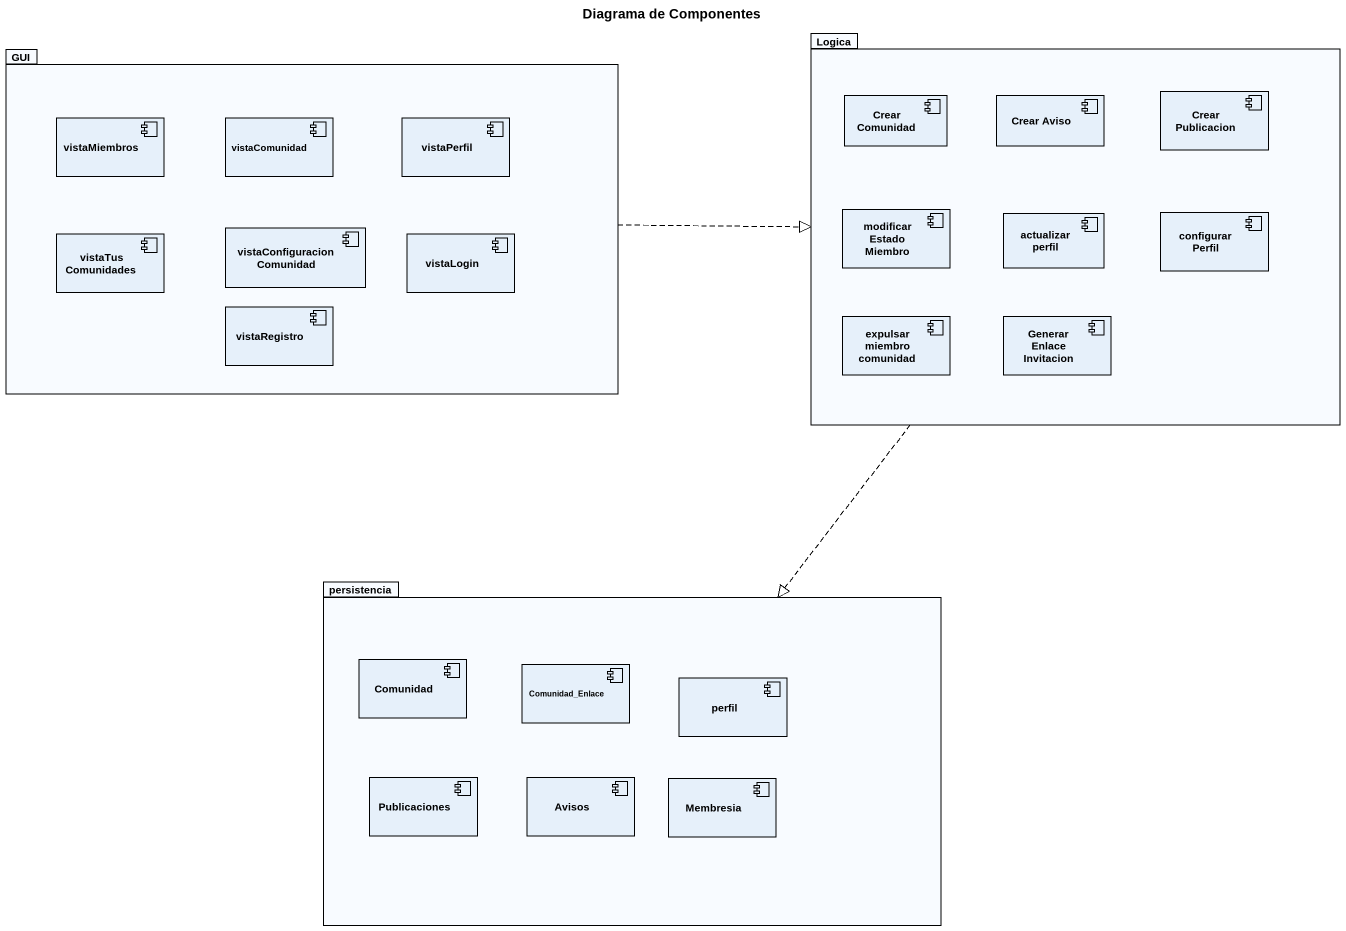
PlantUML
@startuml
title Diagrama de Componentes
package GUI {
  component vistaMiembros
  component vistaComunidad
  component vistaPerfil
  component vistaTusComunidades
  component vistaConfiguracionComunidad
  component vistaLogin
  component vistaRegistro
}
package Logica {
  component "Crear Publicacion" as Crear_Publicacion
  component "Crear Comunidad" as Crear_Comunidad
  component "Crear Aviso" as Crear_Aviso
  component modificarEstadoMiembro
  component "actualizar perfil" as actualizar_perfil
  component "configurar Perfil" as configurar_Perfil
  component "expulsar miembro comunidad" as expulsar_miembro_comunidad
  component "Generar Enlace Invitacion" as Generar_Enlace_Invitacion
}
package persistencia {
  component Comunidad
  component Comunidad_Enlace
  component perfil
  component Publicaciones
  component Avisos
  component Membresia
}
GUI .right.|> Logica
Logica ..|> persistencia
@enduml
